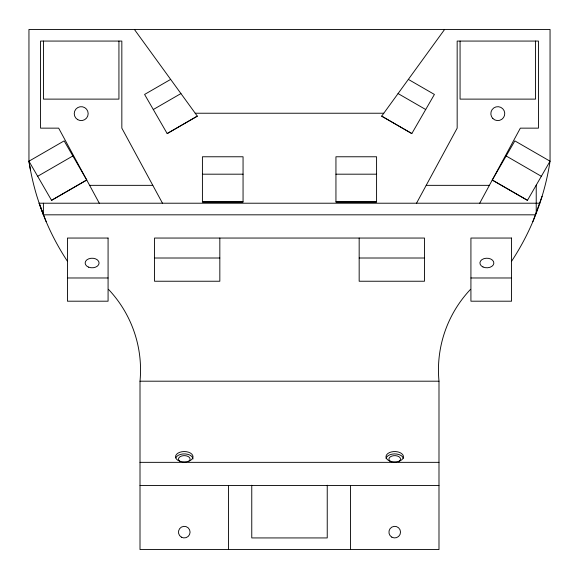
<?xml version="1.0" encoding="UTF-8"?>
<svg xmlns="http://www.w3.org/2000/svg" width="579" height="579" viewBox="0 0 579 579"><rect width="100%" height="100%" fill="white"/><g stroke="black" fill="none" stroke-linecap="round" stroke-linejoin="round"><path stroke-width="0.87" d="M532.839 221.663L542.082 196.295M511.561 261.274A250.389 250.389 0 0 0 536.226 213.325L539.302 204.865A250.389 250.389 0 0 0 550.05 161.208L550.05 29.449L28.95 29.449L28.95 161.208L30.47 170.052M416.525 203.215L457.164 128.147L457.164 41.066L538.441 41.066L538.441 128.147L520.347 128.147L479.709 203.215M492.259 180.033L514.854 140.885L550.05 161.208L527.447 200.348L492.259 180.033L527.469 200.312M408.354 79.395L434.409 94.442L411.814 133.583L381.677 116.147L444.607 29.449M134.4 29.449L197.323 116.14L167.186 133.583L144.591 94.442L170.653 79.395M28.95 161.208L64.146 140.885L86.749 180.033L51.553 200.348L28.95 161.208A250.541 250.541 0 0 0 36.918 196.274L39.698 204.843A250.541 250.541 0 0 0 67.439 261.274M37.664 176.291L72.853 155.968M153.297 109.525L180.938 93.566M51.531 200.312L86.727 179.997M167.172 133.546L197.323 116.14M195.21 113.231L383.797 113.231M202.418 174.185L243.057 174.185M335.943 174.185L376.582 174.185M89.622 185.345L152.805 185.345M426.195 185.345L489.378 185.345M202.418 201.926L243.057 201.926L243.057 156.771L202.418 156.771L202.418 201.97L243.057 201.97M335.943 201.926L376.582 201.926L376.582 156.771L335.943 156.771L335.943 201.97L376.582 201.97M46.161 221.648L39.169 203.215L539.838 203.215M39.169 203.215L43.396 214.823L535.611 214.823M154.521 258.01L219.832 258.01M359.168 258.01L424.479 258.01M67.439 277.978L108.078 277.978M470.922 277.978L511.561 277.978M108.454 289.326A117.363 117.363 0 0 1 140.009 381.192L438.991 381.192A117.363 117.363 0 0 1 470.546 289.326M140.009 462.346L438.991 462.346M140.009 485.564L438.991 485.564M398.062 93.566L425.703 109.525M506.147 155.968L541.343 176.291M381.684 116.14L411.835 133.546M162.482 203.215L121.843 128.147L121.836 41.066L40.559 41.066L40.566 128.147L58.66 128.147L99.298 203.215M536.226 185.15L536.226 213.325M535.539 41.066L535.539 99.118L460.066 99.118L460.066 41.066M438.991 381.192L438.991 549.551L140.009 549.551L140.009 381.192M359.168 238.049L359.168 281.235L424.479 281.235L424.479 238.049L154.521 238.049L154.521 281.235L219.832 281.235L219.832 238.049M350.461 485.426L350.461 549.551M327.236 485.238L327.236 537.934L251.764 537.934L251.764 485.238M228.546 485.426L228.546 549.551M118.934 41.066L118.934 99.118L43.468 99.118L43.461 41.066M43.396 203.215L43.396 214.823M391.303 461.868A5.804 3.452 0 0 1 390.355 456.809A5.804 3.452 0 0 1 398.909 456.686A5.804 3.452 0 0 1 398.366 461.767M386.041 458.525A8.736 5.189 0 0 1 394.516 453.893A8.736 5.189 0 0 1 403.353 458.279M180.264 461.572A5.804 3.452 0 0 1 180.083 456.693A5.804 3.452 0 0 1 188.291 456.585A5.804 3.452 0 0 1 188.472 461.47M175.792 457.851A8.736 5.189 0 0 1 185.222 453.922A8.736 5.189 0 0 1 193.01 458.966M108.078 238.049L67.439 238.049L67.439 301.196L108.078 301.196L108.078 238.049M511.561 238.049L470.922 238.049L470.922 301.196L511.561 301.196L511.561 238.049M389.573 460.942A8.736 5.189 0 0 0 403.411 457.301A8.736 5.189 0 0 0 391.194 451.996A8.736 5.189 0 0 0 389.573 460.942M178.238 460.5A8.736 5.189 0 0 0 192.764 457.982A8.736 5.189 0 0 0 181.828 451.765A8.736 5.189 0 0 0 178.238 460.5M88.609 267.151A6.97 4.791 0 0 0 99.081 263.025A6.97 4.791 0 0 0 88.652 258.849A6.97 4.791 0 0 0 88.609 267.151M483.009 266.984A6.97 4.791 0 0 0 493.836 263.329A6.97 4.791 0 0 0 483.812 258.704A6.97 4.791 0 0 0 483.009 266.984M77.716 119.665A6.97 6.97 0 0 0 88.167 113.629A6.97 6.97 0 0 0 77.716 107.6A6.97 6.97 0 0 0 77.716 119.665M492.874 118.557A6.97 6.97 0 0 0 504.526 115.431A6.97 6.97 0 0 0 496 106.905A6.97 6.97 0 0 0 492.874 118.557M391.824 537.16A5.804 5.804 0 0 0 400.53 532.13A5.804 5.804 0 0 0 391.824 527.107A5.804 5.804 0 0 0 391.824 537.16M181.372 537.16A5.804 5.804 0 0 0 190.078 532.13A5.804 5.804 0 0 0 181.372 527.107A5.804 5.804 0 0 0 181.372 537.16"/></g></svg>
